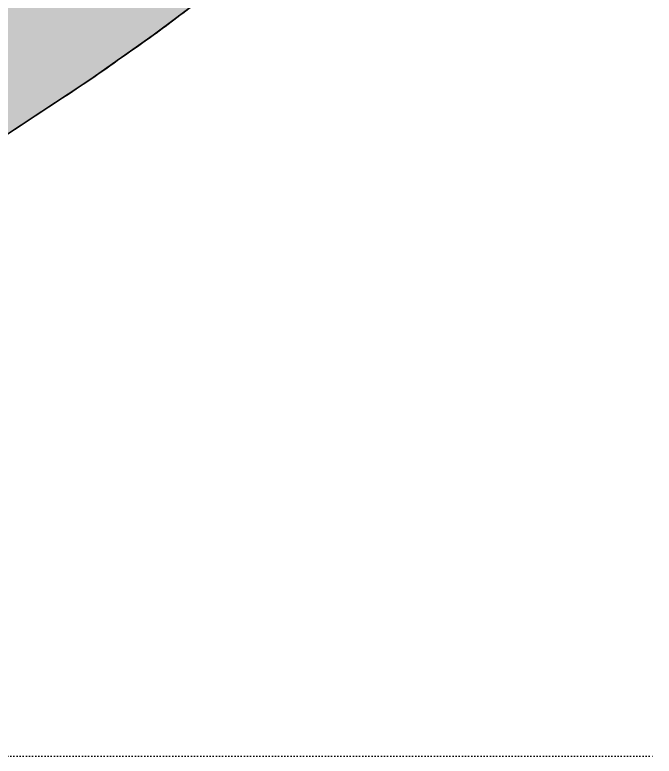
# Model space of a CAD drawing. Header units: millimetres. Extents: x 0 to 2578, y -1409 to 1073.
# Drawn here: x 2351.9 to 2577.6, y 0 to 262 of the extents above; entities that cross this region are included whole.
import ezdxf

# ---------------------------------------------------------------- set-up
doc = ezdxf.new("R2010")
doc.units = ezdxf.units.MM
doc.linetypes.add('Dots', pattern=[1, 0, -1])
doc.layers.add('Blocks', color=7, linetype='Continuous')
doc.layers.add('Blocks$Fill', color=7, linetype='Continuous', true_color=0xffffff)
for name, color, linetype, lineweight, true_color in [('Blocks$Inner', 7, 'Continuous', 25, 0x007f00), ('Blocks$Outline', 7, 'Continuous', 35, 0xff3f3f), ('Groud', 7, 'Dots', 25, 0x243775)]:
    doc.layers.add(name, color=color, linetype=linetype, lineweight=lineweight, true_color=true_color)

# ---------------------------------------------------------------- blocks, each defined once
blk = doc.blocks.new('Egg Side')
at = {"layer": 'Blocks$Fill'}
blk.add_hatch(color=256, dxfattribs=at).paths.add_polyline_path([(-169.14, 365.79), (-170.83, 369.28), (-191.94, 408.28), (-220.42, 460.72), (-243.95, 497.56), (-268.92, 527.63), (-295.55, 551.3), (-323.05, 568.46), (-352.92, 580.03), (-385.19, 585.54), (-420.24, 584.36), (-464.95, 573.55), (-535.36, 544.38), (-573.22, 528.56), (-594.47, 522.41), (-606.96, 521.38), (-630.44, 524.05), (-638.76, 526.57), (-646.02, 530.18), (-654.9, 537.18), (-662.04, 544.93), (-668.8, 555.08), (-681.28, 586.91), (-687.29, 622.93), (-685.87, 671.97), (-674.69, 733.52), (-635.26, 850.93), (-614.98, 902.37), (-605.38, 934.16), (-601.87, 962.06), (-604.2, 987.91), (-612.92, 1012.95), (-628.23, 1036.02), (-647.67, 1053.91), (-670.59, 1066.37), (-697.34, 1072.88), (-699.19, 1072.85), (-704.76, 1072.69), (-710.34, 1072.37), (-715.92, 1071.9), (-721.49, 1071.26), (-727.06, 1070.47), (-732.6, 1069.53), (-738.13, 1068.42), (-743.62, 1067.16), (-749.07, 1065.75), (-754.48, 1064.18), (-759.84, 1062.47), (-765.14, 1060.6), (-770.38, 1058.59), (-775.55, 1056.44), (-780.65, 1054.15), (-785.67, 1051.73), (-809.29, 1039.91), (-916.44, 986.28), (-929.11, 978.66), (-936.54, 971.36), (-938.44, 968.76), (-938.87, 968.08), (-939.31, 967.35), (-939.73, 966.61), (-940.51, 965.07), (-942.78, 958.12), (-942.78, 958.12), (-942.79, 958.11), (-951.48, 932.19), (-967.45, 877.63), (-978.98, 804.95), (-981.44, 714.6), (-979.09, 651), (-965.29, 552.02), (-953.47, 497.99), (-931.51, 433.74), (-906.3, 377.85), (-875.88, 325.48), (-838.6, 274.8), (-802.14, 233.17), (-768.76, 200.76), (-732.62, 176.35), (-691.17, 154.63), (-638.05, 136.63), (-588.11, 128.1), (-588.11, 53.53), (-612.43, 53.53), (-904.84, 28.61), (-905.76, 27.61), (-905.76, 8.16), (-907.73, 8.16), (-907.73, 0), (-873.21, 0), (-873.21, 6.42), (-579.76, 6.22), (-578.89, 6.22), (-577.66, 6.29), (-577.66, 0), (-561.47, 0), (-561.52, 6.22), (-560.45, 6.22), (-560.45, 6.22), (-557.86, 6.22), (-265.68, 6.42), (-265.68, 0), (-231.17, 0), (-231.17, 8.16), (-234.48, 8.16), (-234.48, 27.61), (-235.39, 28.61), (-526.61, 53.53), (-549.79, 53.53), (-549.79, 125.41), (-523.7, 124.98), (-452.72, 130.83), (-403.19, 141.18), (-345.82, 158.95), (-284.14, 186.68), (-238.06, 213.46), (-199.27, 239.02), (-176.93, 254.76), (-160.17, 267.35), (-160.17, 267.35), (-160.17, 267.35), (-160.17, 267.35), (-160.17, 267.35), (-160.17, 267.35), (-160.17, 267.35), (-160.17, 267.35), (-160.17, 267.35), (-160.17, 267.35), (-160.17, 267.35), (-160.17, 267.35), (-160.17, 267.35), (-160.17, 267.35), (-160.16, 267.35), (-160.16, 267.35), (-160.16, 267.35), (-160.16, 267.35), (-160.16, 267.35), (-160.16, 267.35), (-160.16, 267.35), (-158.95, 268.55), (-157.76, 269.81), (-156.61, 271.11), (-155.5, 272.47), (-154.42, 273.87), (-153.39, 275.32), (-152.89, 276.06), (-152.4, 276.81), (-151.92, 277.57), (-151.46, 278.34), (-151.01, 279.13), (-150.57, 279.92), (-150.15, 280.72), (-149.73, 281.53), (-149.34, 282.35), (-148.95, 283.18), (-148.58, 284.02), (-148.23, 284.86), (-147.89, 285.71), (-147.56, 286.57), (-147.25, 287.44), (-146.96, 288.31), (-146.68, 289.19), (-146.42, 290.07), (-146.17, 290.96), (-145.94, 291.85), (-145.73, 292.74), (-145.53, 293.64), (-145.34, 294.55), (-145.18, 295.45), (-145.03, 296.36), (-144.9, 297.27), (-144.78, 298.18), (-144.68, 299.09), (-144.6, 300), (-144.53, 300.91), (-144.48, 301.82), (-144.45, 302.73), (-144.43, 303.64), (-144.43, 304.55), (-144.45, 305.46), (-144.48, 306.36), (-144.52, 307.26), (-144.59, 308.15), (-144.67, 309.05), (-144.76, 309.94), (-144.87, 310.82), (-144.99, 311.7), (-145.28, 313.44), (-145.63, 315.15), (-146.04, 316.84), (-146.5, 318.51), (-147.01, 320.13), (-153.11, 332.73), (-149.75, 335.81), (-148.27, 337.71), (-147.1, 339.85), (-146.01, 343.45), (-145.8, 346.84), (-145.56, 346.9), (-145.39, 346.98), (-145.19, 347.13), (-145.1, 347.24), (-145.01, 347.39), (-144.94, 347.57), (-144.9, 347.79), (-144.9, 348.03), (-144.92, 348.15), (-144.92, 348.15), (-144.92, 348.15), (-144.92, 348.15), (-144.92, 348.15), (-144.92, 348.15), (-144.92, 348.15), (-144.92, 348.15), (-144.92, 348.15), (-144.92, 348.15), (-144.92, 348.15), (-144.92, 348.15), (-144.92, 348.15), (-144.92, 348.15), (-144.92, 348.15), (-145.24, 348.59), (-147.34, 351.38), (-149.16, 353.73), (-149.92, 354.63), (-150.34, 355.1), (-150.79, 355.58), (-151.26, 356.08), (-151.77, 356.59), (-152.31, 357.11), (-152.89, 357.64), (-153.51, 358.19), (-154.17, 358.75), (-154.88, 359.32), (-155.62, 359.89), (-156.42, 360.48), (-157.26, 361.08), (-158.16, 361.69), (-159.13, 362.31), (-159.64, 362.62), (-160.18, 362.94), (-160.75, 363.25), (-161.06, 363.41), (-161.37, 363.57), (-161.7, 363.72), (-162.04, 363.87), (-162.4, 364.02), (-162.78, 364.17), (-163.17, 364.32), (-163.59, 364.46), (-164.03, 364.6), (-164.48, 364.74), (-165.22, 364.95), (-166.3, 365.22), (-167.47, 365.47)], flags=0)
at = {"layer": 'Blocks$Inner'}
blk.add_lwpolyline([(-160.17, 267.35), (-176.93, 254.76), (-199.27, 239.02), (-238.06, 213.46), (-284.14, 186.68), (-345.82, 158.95), (-403.19, 141.18), (-452.72, 130.83), (-523.7, 124.98), (-574.69, 125.81), (-638.05, 136.63), (-691.17, 154.63), (-732.62, 176.35), (-768.76, 200.76), (-802.14, 233.17), (-838.6, 274.8), (-875.88, 325.48), (-906.3, 377.85), (-931.51, 433.74), (-953.47, 497.99), (-965.29, 552.02)], dxfattribs=at)
at = {"layer": 'Blocks$Outline'}
blk.add_open_spline([(-549.79, 125.41), (-541.09, 125.26), (-532.39, 125.12), (-523.7, 124.98), (-500.04, 126.93), (-476.38, 128.88), (-452.72, 130.83), (-436.21, 134.28), (-419.7, 137.73), (-403.19, 141.18), (-384.06, 147.11), (-364.94, 153.03), (-345.82, 158.95), (-325.26, 168.2), (-304.7, 177.44), (-284.14, 186.68), (-268.78, 195.61), (-253.42, 204.53), (-238.06, 213.46), (-225.13, 221.98), (-212.2, 230.5), (-199.27, 239.02), (-191.82, 244.26), (-184.38, 249.51), (-176.93, 254.76), (-171.34, 258.95), (-165.76, 263.15), (-160.17, 267.35), (-160.17, 267.35), (-160.16, 267.35), (-160.16, 267.35), (-160.16, 267.35)], degree=3, knots=[-9.511719, -9.511719, -9.511719, -9.511719, -8.999998, -8.999998, -8.999998, -7.999997, -7.999997, -7.999997, -6.999997, -6.999997, -6.999997, -5.999996, -5.999996, -5.999996, -4.999995, -4.999995, -4.999995, -3.999994, -3.999994, -3.999994, -2.999993, -2.999993, -2.999993, -1.999992, -1.999992, -1.999992, -0.999991, -0.999991, -0.999991, -0.999621, -0.999185, -0.999185, -0.999185, -0.999185], dxfattribs=at)

msp = doc.modelspace()

# ---------------------------------------------------------------- linework, layer by layer
at = {"layer": 'Groud'}
msp.add_lwpolyline([(1438.52, 0), (2577.65, 0)], dxfattribs=at)

# ---------------------------------------------------------------- block references
at = {"layer": 'Blocks'}
msp.add_blockref('Egg Side', (2577.65, 0), dxfattribs=at)

doc.saveas('drawing.dxf')
